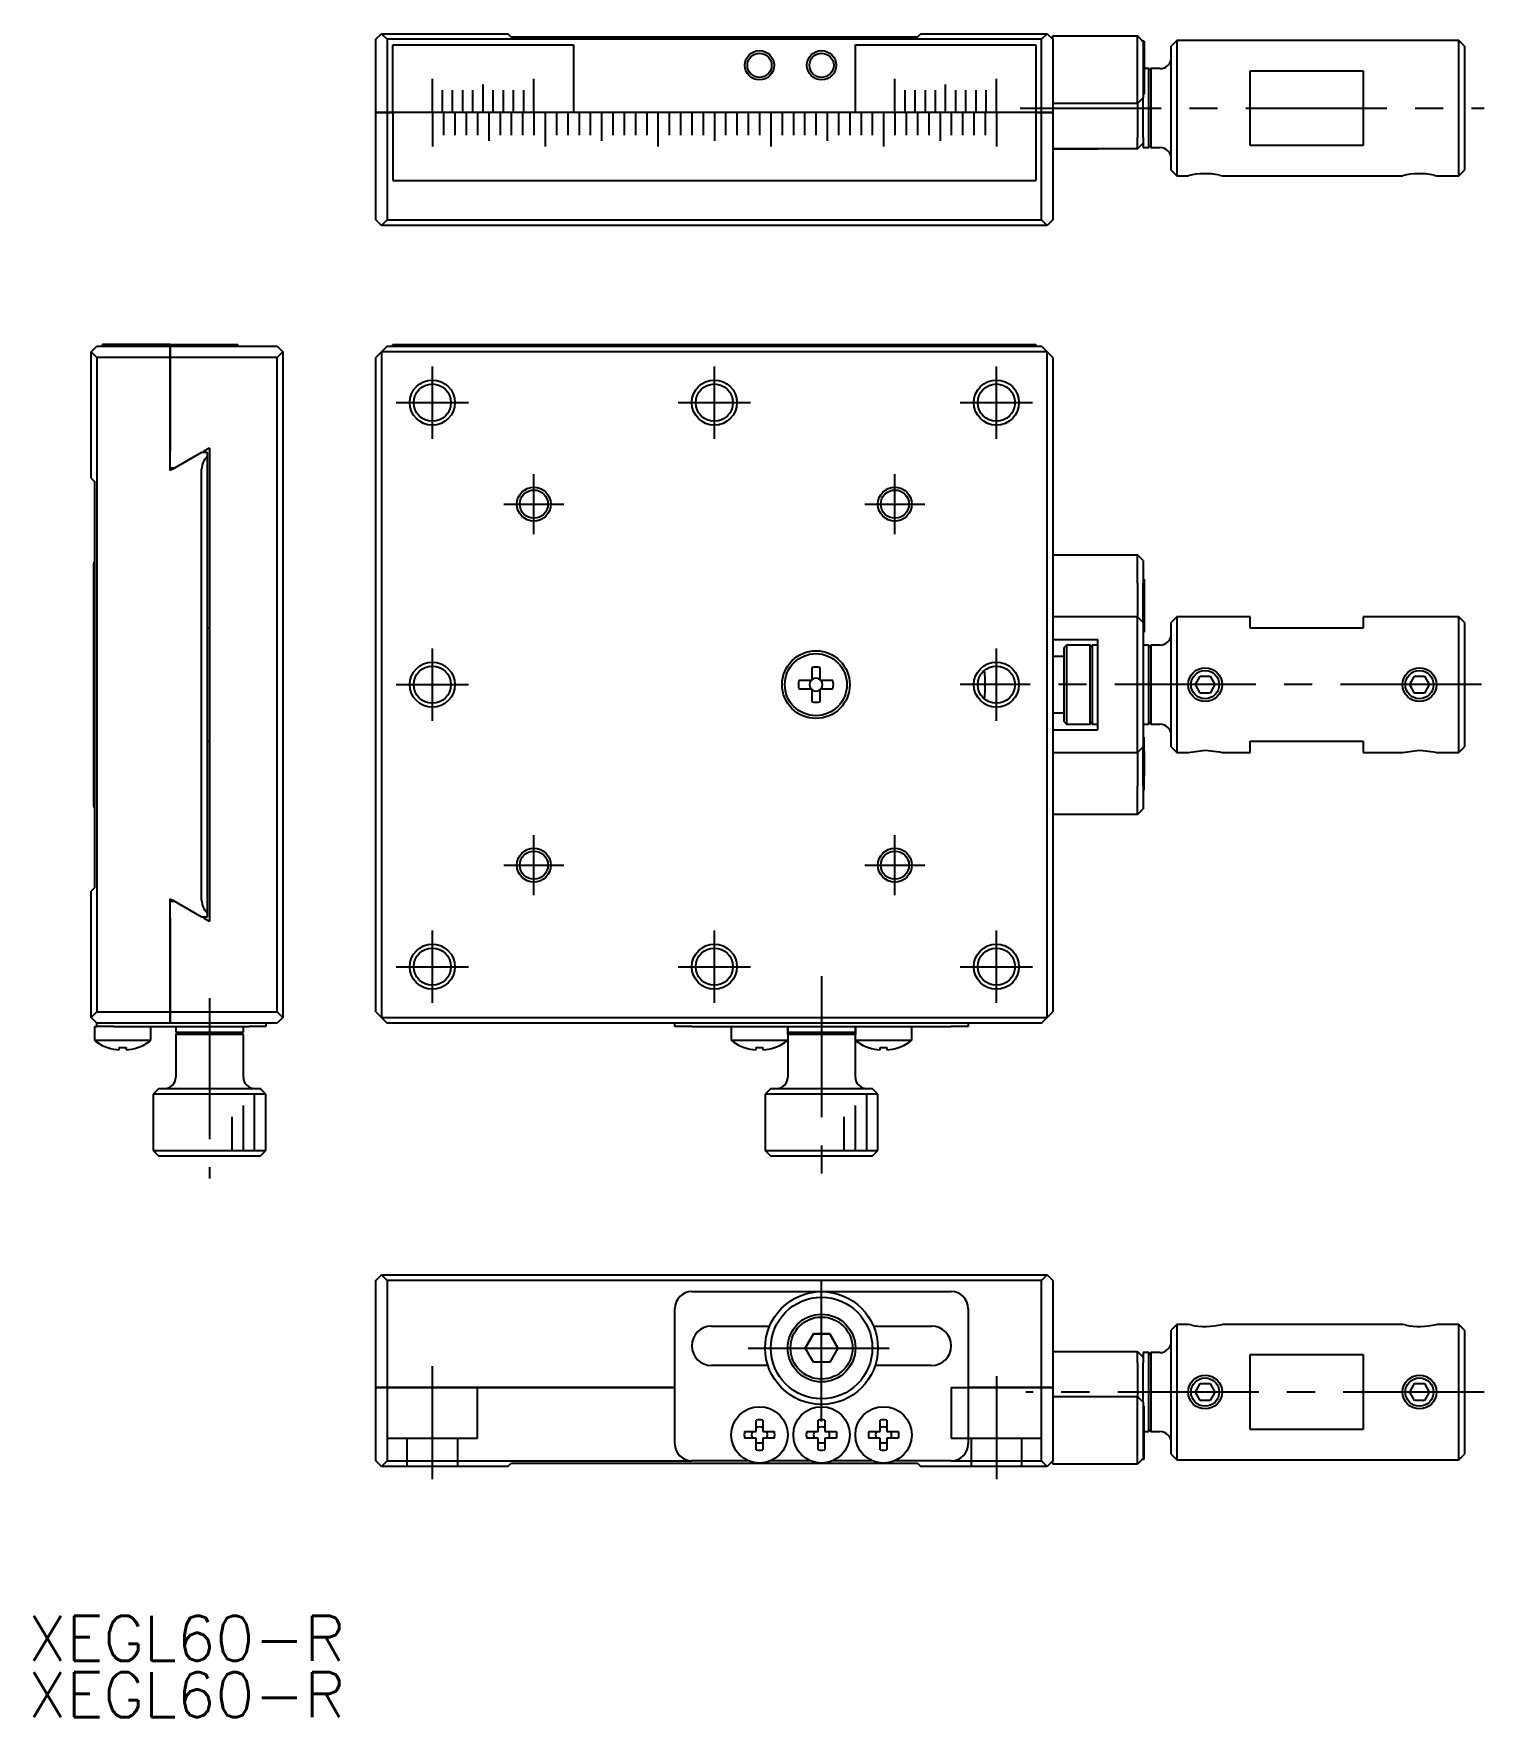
# Model space of a CAD drawing. Extents: x 16 to 273, y -1 to 148.
# Drawn here: x 16.4 to 145, y -0.7 to 148.5 of the extents above; entities that cross this region are included whole.
import ezdxf

# ---------------------------------------------------------------- set-up
doc = ezdxf.new("R2010")
doc.units = 0
doc.header["$LTSCALE"] = 10
doc.linetypes.add('CENTER', pattern=[2, 1.25, -0.25, 0.25, -0.25])
doc.linetypes.add('DASHED', pattern=[3.5, 2, -1.5])
doc.layers.get('0').update_dxf_attribs({"linetype": 'CONTINUOUS'})
doc.layers.add('CENTER', color=1, linetype='CENTER')
doc.styles.get("Standard").update_dxf_attribs({"font": 'txt.shx', "bigfont": '@extfont2.shx'})

msp = doc.modelspace()

# ---------------------------------------------------------------- linework, layer by layer
at = {"color": 7, "linetype": 'CONTINUOUS'}
for p, q in [((46.75, 148), (47.25, 148.5)), ((46.75, 141.5), (46.75, 148)), ((47.25, 148.5), (47.75, 148)), ((47.25, 148.5), (58.45, 148.5)), ((47.75, 148), (47.75, 141.5)), ((105.75, 148), (47.75, 148)), ((58.75, 148.2), (58.45, 148.5)), ((94.75, 148.2), (58.75, 148.2)), ((95.05, 148.5), (94.75, 148.2)), ((95.05, 148.5), (106.25, 148.5)), ((105.75, 148), (106.25, 148.5)), ((105.75, 141.5), (105.75, 148)), ((106.25, 148.5), (106.75, 148)), ((106.75, 148.3), (114.25, 148.3)), ((106.75, 148), (106.75, 148.3)), ((106.75, 148), (106.75, 141.5)), ((114.25, 147.3), (114.25, 148.3)), ((114.75, 147.8), (114.25, 148.3)), ((114.55, 148), (114.7, 147.85)), ((114.85, 147.85), (114.7, 147.85)), ((114.75, 147.8), (114.75, 147.3)), ((114.85, 147.85), (114.85, 143.15)), ((117.75, 147.9), (117.25, 147.4)), ((117.75, 147.9), (117.75, 135.9)), ((142.75, 147.9), (117.75, 147.9)), ((142.75, 135.9), (142.75, 147.9)), ((143.25, 147.4), (142.75, 147.9)), ((48.25, 141.5), (48.25, 147.5)), ((48.25, 147.5), (64.25, 147.5)), ((64.25, 147.5), (64.25, 141.5)), ((89.25, 141.5), (89.25, 147.5)), ((89.25, 147.5), (105.25, 147.5)), ((105.25, 147.5), (105.25, 141.5)), ((114.25, 143.3), (114.25, 147.3)), ((114.75, 147.3), (114.75, 143.3)), ((117.25, 136.4), (117.25, 147.4)), ((143.25, 147.4), (143.25, 136.4)), ((115.25, 145.4), (114.85, 145.4)), ((115.25, 141.9), (115.25, 145.4)), ((115.45, 145.4), (115.25, 145.2)), ((115.25, 138.6), (115.25, 145.2)), ((115.45, 145.4), (115.45, 138.4)), ((116.25, 145.4), (115.45, 145.4)), ((124.25, 145.216625), (134.25, 145.216625)), ((124.25, 138.583375), (124.25, 145.216625)), ((134.25, 145.216625), (134.25, 138.583375)), ((114.25, 142.3), (114.25, 143.3)), ((114.75, 143.3), (114.75, 142.8)), ((114.25, 142.3), (106.75, 142.3)), ((114.75, 142.8), (114.25, 142.3)), ((114.25, 142.3), (114.25, 139.3)), ((114.75, 143.15), (114.85, 143.15)), ((114.75, 139.3), (114.75, 142.8)), ((115.25, 138.4), (115.25, 141.9)), ((46.75, 132), (46.75, 141.5)), ((46.75, 141.5), (47.75, 141.5)), ((47.75, 141.5), (46.75, 141.5)), ((47.75, 141.5), (47.75, 132)), ((48.24, 141.5), (47.75, 141.5)), ((47.75, 141.5), (48.24, 141.5)), ((51.74, 141.5), (48.25, 141.5)), ((51.74, 141.5), (48.25, 141.5)), ((48.25, 141.5), (48.25, 135.5)), ((51.75, 141.5), (51.74, 141.5)), ((51.75, 141.5), (51.74, 141.5)), ((51.76, 141.5), (51.75, 141.5)), ((51.76, 141.5), (51.75, 141.5)), ((52.65, 141.5), (51.76, 141.5)), ((52.64, 141.5), (51.76, 141.5)), ((52.65, 141.5), (52.64, 141.5)), ((52.74, 141.5), (52.65, 141.5)), ((52.66, 141.5), (52.65, 141.5)), ((52.75, 141.5), (52.66, 141.5)), ((52.75, 141.5), (52.74, 141.5)), ((52.76, 141.5), (52.75, 141.5)), ((53.54, 141.5), (52.75, 141.5)), ((53.55, 141.5), (52.76, 141.5)), ((53.55, 141.5), (53.54, 141.5)), ((53.74, 141.5), (53.55, 141.5)), ((53.56, 141.5), (53.55, 141.5)), ((53.75, 141.5), (53.56, 141.5)), ((53.75, 141.5), (53.74, 141.5)), ((53.76, 141.5), (53.75, 141.5)), ((54.44, 141.5), (53.75, 141.5)), ((54.45, 141.5), (53.76, 141.5)), ((54.45, 141.5), (54.44, 141.5)), ((54.74, 141.5), (54.45, 141.5)), ((54.46, 141.5), (54.45, 141.5)), ((54.75, 141.5), (54.46, 141.5)), ((54.75, 141.5), (54.74, 141.5)), ((54.76, 141.5), (54.75, 141.5)), ((55.34, 141.5), (54.75, 141.5)), ((55.35, 141.5), (54.76, 141.5)), ((55.35, 141.5), (55.34, 141.5)), ((55.74, 141.5), (55.35, 141.5)), ((55.36, 141.5), (55.35, 141.5)), ((55.75, 141.5), (55.36, 141.5)), ((55.75, 141.5), (55.74, 141.5)), ((55.76, 141.5), (55.75, 141.5)), ((56.24, 141.5), (55.75, 141.5)), ((56.25, 141.5), (55.76, 141.5)), ((56.25, 141.5), (56.24, 141.5)), ((56.74, 141.5), (56.25, 141.5)), ((56.26, 141.5), (56.25, 141.5)), ((56.75, 141.5), (56.26, 141.5)), ((56.75, 141.5), (56.74, 141.5)), ((56.76, 141.5), (56.75, 141.5)), ((57.14, 141.5), (56.75, 141.5)), ((57.15, 141.5), (56.76, 141.5)), ((57.15, 141.5), (57.14, 141.5)), ((57.74, 141.5), (57.15, 141.5)), ((57.16, 141.5), (57.15, 141.5)), ((57.75, 141.5), (57.16, 141.5)), ((57.75, 141.5), (57.74, 141.5)), ((57.76, 141.5), (57.75, 141.5)), ((58.04, 141.5), (57.75, 141.5)), ((58.05, 141.5), (57.76, 141.5)), ((58.05, 141.5), (58.04, 141.5)), ((58.74, 141.5), (58.05, 141.5)), ((58.06, 141.5), (58.05, 141.5)), ((58.75, 141.5), (58.06, 141.5)), ((58.75, 141.5), (58.74, 141.5)), ((58.76, 141.5), (58.75, 141.5)), ((58.94, 141.5), (58.75, 141.5)), ((58.95, 141.5), (58.76, 141.5)), ((58.95, 141.5), (58.94, 141.5)), ((59.74, 141.5), (58.95, 141.5)), ((58.96, 141.5), (58.95, 141.5)), ((59.75, 141.5), (58.96, 141.5)), ((59.75, 141.5), (59.74, 141.5)), ((59.76, 141.5), (59.75, 141.5)), ((59.84, 141.5), (59.75, 141.5)), ((59.85, 141.5), (59.76, 141.5)), ((59.85, 141.5), (59.84, 141.5)), ((60.74, 141.5), (59.85, 141.5)), ((59.86, 141.5), (59.85, 141.5)), ((60.74, 141.5), (59.86, 141.5)), ((60.75, 141.5), (60.74, 141.5)), ((60.75, 141.5), (60.74, 141.5)), ((60.76, 141.5), (60.75, 141.5)), ((60.76, 141.5), (60.75, 141.5)), ((61.74, 141.5), (60.76, 141.5)), ((61.75, 141.5), (60.76, 141.5)), ((61.75, 141.5), (61.74, 141.5)), ((61.76, 141.5), (61.75, 141.5)), ((62.75, 141.5), (61.75, 141.5)), ((62.74, 141.5), (61.76, 141.5)), ((62.75, 141.5), (62.74, 141.5)), ((62.76, 141.5), (62.75, 141.5)), ((63.75, 141.5), (62.75, 141.5)), ((63.74, 141.5), (62.76, 141.5)), ((63.75, 141.5), (63.74, 141.5)), ((63.76, 141.5), (63.75, 141.5)), ((64.25, 141.5), (63.75, 141.5)), ((64.25, 141.5), (63.76, 141.5)), ((64.26, 141.5), (64.25, 141.5)), ((64.75, 141.5), (64.26, 141.5)), ((65.75, 141.5), (64.75, 141.5)), ((66.75, 141.5), (65.75, 141.5)), ((67.75, 141.5), (66.75, 141.5)), ((68.75, 141.5), (67.75, 141.5)), ((69.75, 141.5), (68.75, 141.5)), ((70.75, 141.5), (69.75, 141.5)), ((71.75, 141.5), (70.75, 141.5)), ((72.75, 141.5), (71.75, 141.5)), ((73.75, 141.5), (72.75, 141.5)), ((74.75, 141.5), (73.75, 141.5)), ((75.75, 141.5), (74.75, 141.5)), ((76.75, 141.5), (75.75, 141.5)), ((77.75, 141.5), (76.75, 141.5)), ((78.75, 141.5), (77.75, 141.5)), ((79.75, 141.5), (78.75, 141.5)), ((80.75, 141.5), (79.75, 141.5)), ((81.75, 141.5), (80.75, 141.5)), ((82.75, 141.5), (81.75, 141.5)), ((83.75, 141.5), (82.75, 141.5)), ((84.75, 141.5), (83.75, 141.5)), ((85.75, 141.5), (84.75, 141.5)), ((86.75, 141.5), (85.75, 141.5)), ((87.75, 141.5), (86.75, 141.5)), ((88.75, 141.5), (87.75, 141.5)), ((89.24, 141.5), (88.75, 141.5)), ((89.25, 141.5), (89.24, 141.5)), ((89.74, 141.5), (89.25, 141.5)), ((89.75, 141.5), (89.25, 141.5)), ((89.75, 141.5), (89.74, 141.5)), ((89.76, 141.5), (89.75, 141.5)), ((90.75, 141.5), (89.75, 141.5)), ((90.74, 141.5), (89.76, 141.5)), ((90.75, 141.5), (90.74, 141.5)), ((90.76, 141.5), (90.75, 141.5)), ((91.75, 141.5), (90.75, 141.5)), ((91.74, 141.5), (90.76, 141.5)), ((91.75, 141.5), (91.74, 141.5)), ((91.76, 141.5), (91.75, 141.5)), ((92.74, 141.5), (91.75, 141.5)), ((92.74, 141.5), (91.76, 141.5)), ((92.75, 141.5), (92.74, 141.5)), ((92.75, 141.5), (92.74, 141.5)), ((92.76, 141.5), (92.75, 141.5)), ((92.76, 141.5), (92.75, 141.5)), ((93.65, 141.5), (92.76, 141.5)), ((93.64, 141.5), (92.76, 141.5)), ((93.65, 141.5), (93.64, 141.5)), ((93.74, 141.5), (93.65, 141.5)), ((93.66, 141.5), (93.65, 141.5)), ((93.75, 141.5), (93.66, 141.5)), ((93.75, 141.5), (93.74, 141.5)), ((93.76, 141.5), (93.75, 141.5)), ((94.54, 141.5), (93.75, 141.5)), ((94.55, 141.5), (93.76, 141.5)), ((94.55, 141.5), (94.54, 141.5)), ((94.74, 141.5), (94.55, 141.5)), ((94.56, 141.5), (94.55, 141.5)), ((94.75, 141.5), (94.56, 141.5)), ((94.75, 141.5), (94.74, 141.5)), ((94.76, 141.5), (94.75, 141.5)), ((95.44, 141.5), (94.75, 141.5)), ((95.45, 141.5), (94.76, 141.5)), ((95.45, 141.5), (95.44, 141.5)), ((95.74, 141.5), (95.45, 141.5)), ((95.46, 141.5), (95.45, 141.5)), ((95.75, 141.5), (95.46, 141.5)), ((95.75, 141.5), (95.74, 141.5)), ((95.76, 141.5), (95.75, 141.5)), ((96.34, 141.5), (95.75, 141.5)), ((96.35, 141.5), (95.76, 141.5)), ((96.35, 141.5), (96.34, 141.5)), ((96.74, 141.5), (96.35, 141.5)), ((96.36, 141.5), (96.35, 141.5)), ((96.75, 141.5), (96.36, 141.5)), ((96.75, 141.5), (96.74, 141.5)), ((96.76, 141.5), (96.75, 141.5)), ((97.24, 141.5), (96.75, 141.5)), ((97.25, 141.5), (96.76, 141.5)), ((97.25, 141.5), (97.24, 141.5)), ((97.74, 141.5), (97.25, 141.5)), ((97.26, 141.5), (97.25, 141.5)), ((97.75, 141.5), (97.26, 141.5)), ((97.75, 141.5), (97.74, 141.5)), ((97.76, 141.5), (97.75, 141.5)), ((98.14, 141.5), (97.75, 141.5)), ((98.15, 141.5), (97.76, 141.5)), ((98.15, 141.5), (98.14, 141.5)), ((98.74, 141.5), (98.15, 141.5)), ((98.16, 141.5), (98.15, 141.5)), ((98.75, 141.5), (98.16, 141.5)), ((98.75, 141.5), (98.74, 141.5)), ((98.76, 141.5), (98.75, 141.5)), ((99.04, 141.5), (98.75, 141.5)), ((99.05, 141.5), (98.76, 141.5)), ((99.05, 141.5), (99.04, 141.5)), ((99.74, 141.5), (99.05, 141.5)), ((99.06, 141.5), (99.05, 141.5)), ((99.75, 141.5), (99.06, 141.5)), ((99.75, 141.5), (99.74, 141.5)), ((99.76, 141.5), (99.75, 141.5)), ((99.94, 141.5), (99.75, 141.5)), ((99.95, 141.5), (99.76, 141.5)), ((99.95, 141.5), (99.94, 141.5)), ((100.74, 141.5), (99.95, 141.5)), ((99.96, 141.5), (99.95, 141.5)), ((100.75, 141.5), (99.96, 141.5)), ((100.75, 141.5), (100.74, 141.5)), ((100.76, 141.5), (100.75, 141.5)), ((100.84, 141.5), (100.75, 141.5)), ((100.85, 141.5), (100.76, 141.5)), ((100.85, 141.5), (100.84, 141.5)), ((101.74, 141.5), (100.85, 141.5)), ((100.86, 141.5), (100.85, 141.5)), ((101.74, 141.5), (100.86, 141.5)), ((101.75, 141.5), (101.74, 141.5)), ((101.75, 141.5), (101.74, 141.5)), ((101.76, 141.5), (101.75, 141.5)), ((101.76, 141.5), (101.75, 141.5)), ((105.25, 141.5), (101.76, 141.5)), ((105.25, 141.5), (101.76, 141.5)), ((105.25, 141.5), (105.25, 135.5)), ((105.75, 141.5), (105.26, 141.5)), ((105.26, 141.5), (105.75, 141.5)), ((105.75, 132), (105.75, 141.5)), ((105.75, 141.5), (106.75, 141.5)), ((106.75, 141.5), (105.75, 141.5)), ((106.75, 141.5), (106.75, 132)), ((114.25, 138.3), (114.25, 139.3)), ((114.25, 138.3), (114.75, 138.8)), ((114.75, 139.3), (114.75, 138.8)), ((114.75, 138.8), (114.75, 138.4)), ((114.25, 138.3), (106.75, 138.3)), ((106.75, 138.3), (110.75, 138.3)), ((114.75, 138.4), (115.25, 138.4)), ((115.25, 138.6), (115.45, 138.4)), ((115.45, 138.4), (116.25, 138.4)), ((134.25, 138.583375), (124.25, 138.583375)), ((117.25, 136.4), (117.75, 135.9)), ((117.75, 135.9), (118.750005, 135.9)), ((118.750005, 135.9), (118.7503, 135.9)), ((118.7503, 135.9), (118.750918, 135.9)), ((121.511219, 135.955197), (121.749995, 135.9)), ((121.749995, 135.9), (137.750005, 135.9)), ((137.750005, 135.9), (137.7503, 135.9)), ((137.7503, 135.9), (137.750918, 135.9)), ((140.511219, 135.955197), (140.749995, 135.9)), ((140.749995, 135.9), (142.75, 135.9)), ((142.75, 135.9), (143.25, 136.4)), ((48.25, 135.5), (105.25, 135.5)), ((47.25, 131.5), (46.75, 132)), ((47.75, 132), (47.25, 131.5)), ((106.25, 131.5), (47.25, 131.5)), ((47.75, 132), (105.75, 132)), ((106.25, 131.5), (105.75, 132)), ((106.75, 132), (106.25, 131.5)), ((22.5, 120.8), (22.5, 120.95)), ((28.5, 120.95), (22.5, 120.95)), ((28.5, 120.8), (28.5, 120.95)), ((28.5, 120.95), (28.5, 120.8)), ((28.5, 120.95), (34.5, 120.95)), ((34.5, 120.8), (34.5, 120.95)), ((48.25, 120.95), (105.25, 120.95)), ((48.25, 120.8), (48.25, 120.95)), ((105.25, 120.95), (105.25, 120.8)), ((21.5, 120.3), (22, 120.8)), ((21.5, 109.1), (21.5, 120.3)), ((22, 119.8), (21.5, 120.3)), ((22, 120.8), (28.5, 120.8)), ((22, 119.8), (22, 61.8)), ((28.5, 119.8), (22, 119.8)), ((28.5, 120.8), (38, 120.8)), ((28.5, 119.8), (28.5, 120.8)), ((28.5, 120.8), (28.5, 119.8)), ((38, 119.8), (28.5, 119.8)), ((28.5, 119.8), (28.5, 111.5)), ((28.5, 111.5), (28.5, 119.8)), ((38, 120.8), (38.5, 120.3)), ((38.5, 120.3), (38, 119.8)), ((38, 61.8), (38, 119.8)), ((38.5, 120.3), (38.5, 61.3)), ((47.25, 120.3), (46.75, 119.8)), ((46.75, 61.8), (46.75, 119.8)), ((47.75, 120.8), (47.25, 120.3)), ((106.25, 120.3), (47.25, 120.3)), ((47.25, 120.3), (47.25, 61.3)), ((47.75, 120.8), (105.75, 120.8)), ((106.25, 120.3), (105.75, 120.8)), ((106.25, 61.3), (106.25, 120.3)), ((106.75, 119.8), (106.25, 120.3)), ((106.75, 119.8), (106.75, 61.8)), ((28.5, 109.7795), (28.5, 111.5)), ((28.708712, 109.9), (31.306788, 111.4)), ((31.30718, 111.4), (31.8, 111.4)), ((31.480385, 111.5), (32, 111.8)), ((31.8, 111.4), (31.8, 111.018034)), ((31.8, 111.018034), (31.8, 70.581966)), ((32, 111.8), (32, 69.8)), ((21.5, 109.1), (21.8, 108.8)), ((28.881917, 110), (28.5, 110)), ((28.708712, 109.9), (28.5, 109.7795)), ((31.3, 71.7), (31.3, 109.9)), ((21.8, 108.8), (21.8, 72.8)), ((106.75, 102.3), (114.25, 102.3)), ((114.25, 101.3), (114.25, 102.3)), ((114.75, 101.8), (114.25, 102.3)), ((114.75, 101.8), (114.75, 101.3)), ((21.7, 101.3), (21.7, 80.3)), ((114.25, 99.8), (114.25, 101.3)), ((114.75, 101.3), (114.75, 99.8)), ((114.85, 100.15), (114.75, 100.15)), ((114.85, 100.15), (114.85, 95.45)), ((114.85, 100.15), (114.85, 95.45)), ((114.25, 99.8), (114.25, 96.8)), ((114.75, 96.3), (114.75, 99.8)), ((114.85, 97.8), (114.85, 98.9)), ((114.85, 98.9), (114.85, 97.8)), ((114.85, 96.7), (114.85, 97.8)), ((114.85, 97.8), (114.85, 96.7)), ((32, 95.8), (31.8, 95.8)), ((114.25, 96.8), (106.75, 96.8)), ((114.25, 95.8), (114.25, 96.8)), ((114.75, 96.3), (114.25, 96.8)), ((114.25, 85.8), (114.25, 95.8)), ((114.75, 96.3), (114.75, 95.8)), ((114.75, 95.8), (114.75, 92.424808)), ((117.75, 96.8), (117.25, 96.3)), ((117.25, 90.8), (117.25, 96.3)), ((117.75, 96.8), (117.75, 90.8)), ((124.25, 96.8), (117.75, 96.8)), ((124.25, 95.8), (124.25, 96.8)), ((134.25, 95.8), (124.25, 95.8)), ((134.25, 96.8), (134.25, 95.8)), ((142.75, 96.8), (134.25, 96.8)), ((142.75, 90.8), (142.75, 96.8)), ((143.25, 96.3), (142.75, 96.8)), ((143.25, 96.3), (143.25, 90.8)), ((106.75, 94.8), (110.75, 94.8)), ((107.95, 94.3), (107.75, 94.1)), ((107.75, 87.5), (107.75, 94.1)), ((107.75, 93.3), (107.75, 94.1)), ((107.95, 94.3), (107.95, 87.3)), ((110.05, 94.3), (107.95, 94.3)), ((110.05, 87.3), (110.05, 94.3)), ((110.25, 94.1), (110.05, 94.3)), ((110.25, 94.3), (110.25, 94.1)), ((110.25, 94.3), (110.25, 87.3)), ((110.75, 94.3), (110.25, 94.3)), ((110.75, 86.8), (110.75, 94.8)), ((114.75, 95.45), (114.85, 95.45)), ((115.25, 94.3), (114.75, 94.3)), ((115.25, 94.1), (115.25, 94.3)), ((115.25, 87.3), (115.25, 94.3)), ((115.45, 94.3), (115.25, 94.1)), ((115.45, 94.3), (115.45, 90.8)), ((116.25, 94.3), (115.45, 94.3)), ((107.75, 93.3), (106.75, 93.3)), ((107.75, 92.8), (107.75, 93.3)), ((107.75, 88.3), (107.75, 93.3)), ((85.38, 91.17), (84.244809, 91.17)), ((85.38, 92.305191), (85.38, 91.17)), ((86.12, 91.17), (86.12, 92.305191)), ((87.255191, 91.17), (86.12, 91.17)), ((100.75, 90.3), (100.75, 91.3)), ((114.75, 92.424808), (114.75, 89.175192)), ((119.383975, 90.8), (119.816987, 91.55)), ((119.816987, 91.55), (120.683013, 91.55)), ((120.683013, 91.55), (121.116025, 90.8)), ((138.383975, 90.8), (138.816987, 91.55)), ((138.816987, 91.55), (139.683013, 91.55)), ((139.683013, 91.55), (140.116025, 90.8)), ((84.244809, 90.43), (85.38, 90.43)), ((85.38, 90.43), (85.38, 89.294809)), ((86.12, 89.294809), (86.12, 90.43)), ((86.12, 90.43), (87.255191, 90.43)), ((115.45, 90.8), (115.45, 87.3)), ((117.25, 85.3), (117.25, 90.8)), ((117.75, 90.8), (117.75, 84.8)), ((119.816987, 90.05), (119.383975, 90.8)), ((120.683013, 90.05), (119.816987, 90.05)), ((121.116025, 90.8), (120.683013, 90.05)), ((138.816987, 90.05), (138.383975, 90.8)), ((139.683013, 90.05), (138.816987, 90.05)), ((140.116025, 90.8), (139.683013, 90.05)), ((142.75, 84.8), (142.75, 90.8)), ((143.25, 90.8), (143.25, 85.3)), ((106.75, 88.3), (107.75, 88.3)), ((107.75, 88.3), (107.75, 88.8)), ((107.75, 87.5), (107.75, 88.3)), ((114.75, 89.175192), (114.75, 85.8)), ((106.75, 86.8), (110.75, 86.8)), ((107.75, 87.5), (107.95, 87.3)), ((107.95, 87.3), (110.05, 87.3)), ((110.05, 87.3), (110.25, 87.5)), ((110.25, 87.5), (110.25, 87.3)), ((110.25, 87.3), (110.75, 87.3)), ((114.75, 87.3), (115.25, 87.3)), ((115.25, 87.3), (115.25, 87.5)), ((115.25, 87.5), (115.45, 87.3)), ((115.45, 87.3), (116.25, 87.3)), ((31.8, 85.8), (32, 85.8)), ((114.25, 84.8), (114.25, 85.8)), ((114.25, 84.8), (114.75, 85.3)), ((114.85, 86.15), (114.75, 86.15)), ((114.75, 85.8), (114.75, 85.3)), ((114.75, 81.8), (114.75, 85.3)), ((114.85, 81.45), (114.85, 86.15)), ((114.85, 81.45), (114.85, 86.15)), ((117.25, 85.3), (117.75, 84.8)), ((124.25, 84.8), (124.25, 85.8)), ((124.25, 85.8), (134.25, 85.8)), ((134.25, 85.8), (134.25, 84.8)), ((142.75, 84.8), (143.25, 85.3)), ((106.75, 84.8), (114.25, 84.8)), ((114.25, 84.8), (114.25, 81.8)), ((114.85, 84.9), (114.85, 83.8)), ((114.85, 83.8), (114.85, 84.9)), ((114.85, 82.7), (114.85, 83.8)), ((114.85, 83.8), (114.85, 82.7)), ((117.75, 84.8), (118.750005, 84.8)), ((118.750005, 84.8), (120.254625, 84.990519)), ((118.750005, 84.8), (118.750219, 84.8)), ((118.750219, 84.8), (118.750466, 84.8)), ((119, 84.8), (119.000501, 84.800104)), ((120.254625, 84.990522), (121.511738, 84.855086)), ((121.511738, 84.855086), (121.749995, 84.8)), ((121.749995, 84.8), (124.25, 84.8)), ((134.25, 84.8), (137.750005, 84.8)), ((137.750005, 84.8), (139.254625, 84.990519)), ((137.750005, 84.8), (137.750219, 84.8)), ((137.750219, 84.8), (137.750466, 84.8)), ((138, 84.8), (138.000501, 84.800104)), ((139.254625, 84.990522), (140.511738, 84.855086)), ((140.511738, 84.855086), (140.749995, 84.8)), ((140.749995, 84.8), (142.75, 84.8)), ((114.25, 80.3), (114.25, 81.8)), ((114.75, 81.8), (114.75, 80.3)), ((114.75, 81.45), (114.85, 81.45)), ((114.25, 79.3), (106.75, 79.3)), ((114.25, 79.3), (114.25, 80.3)), ((114.25, 79.3), (114.75, 79.8)), ((114.75, 80.3), (114.75, 79.8)), ((21.8, 72.8), (21.5, 72.5)), ((21.5, 61.3), (21.5, 72.5)), ((28.5, 71.8205), (28.708712, 71.7)), ((28.5, 70.1), (28.5, 71.8205)), ((31.306788, 70.2), (28.708712, 71.7)), ((28.5, 71.6), (28.881917, 71.6)), ((31.8, 70.2), (31.30718, 70.2)), ((31.8, 70.581966), (31.8, 70.2)), ((28.5, 70.1), (28.5, 61.8)), ((28.5, 61.8), (28.5, 70.1)), ((32, 69.8), (31.480385, 70.1)), ((21.5, 61.3), (22, 61.8)), ((22, 60.8), (21.5, 61.3)), ((22, 61.8), (28.5, 61.8)), ((28.5, 61.8), (38, 61.8)), ((28.5, 60.8), (28.5, 61.8)), ((28.5, 61.8), (28.5, 60.8)), ((38, 61.8), (38.5, 61.3)), ((38.5, 61.3), (38, 60.8)), ((46.75, 61.8), (47.25, 61.3)), ((47.25, 61.3), (106.25, 61.3)), ((47.25, 61.3), (47.75, 60.8)), ((105.75, 60.8), (106.25, 61.3)), ((106.25, 61.3), (106.75, 61.8)), ((21.8, 60.5), (22, 60.5)), ((21.8, 60.5), (21.8, 59.277501)), ((22, 60.5), (22, 60.8)), ((28.5, 60.8), (22, 60.8)), ((23.5, 60.5), (22, 60.5)), ((23.5, 60.5), (35.5, 60.5)), ((26.8, 59.277501), (26.8, 60.5)), ((38, 60.8), (28.5, 60.8)), ((29, 60.5), (29, 60)), ((29, 60), (29.006467, 60)), ((29.2, 60), (29, 59.8)), ((35, 59.8), (29, 59.8)), ((29, 59.8), (29, 56)), ((29.006467, 60), (35, 60)), ((29.2, 60), (34.8, 60)), ((35, 59.8), (34.8, 60)), ((35, 60), (35, 60.5)), ((35, 56), (35, 59.8)), ((37, 60.5), (35.5, 60.5)), ((37, 60.8), (37, 60.5)), ((105.75, 60.8), (47.75, 60.8)), ((73.25, 60.5), (73.25, 60.8)), ((74.75, 60.5), (73.25, 60.5)), ((74.75, 60.5), (97.75, 60.5)), ((78.25, 60.5), (78.25, 59.277501)), ((83.25, 60), (83.25, 60.5)), ((83.25, 60.5), (83.25, 60)), ((83.25, 60), (89.25, 60)), ((83.25, 59.8), (83.25, 60)), ((83.45, 60), (83.25, 59.8)), ((86.25, 59.8), (83.25, 59.8)), ((83.25, 59.8), (83.25, 56)), ((89.25, 59.8), (86.25, 59.8)), ((89.25, 59.8), (89.05, 60)), ((89.25, 60.5), (89.25, 60)), ((89.25, 60), (89.25, 60.5)), ((89.25, 60), (89.25, 59.8)), ((89.25, 56), (89.25, 59.8)), ((94.25, 59.277501), (94.25, 60.5)), ((99.25, 60.5), (97.75, 60.5)), ((99.25, 60.8), (99.25, 60.5)), ((21.8, 59.277501), (24.3, 59.277501)), ((22.95, 58.634698), (22.983755, 58.634698)), ((24, 58.634698), (24.6, 58.634698)), ((24, 58.422564), (24, 58.634698)), ((24.3, 59.277501), (26.8, 59.277501)), ((24.6, 58.634698), (24.6, 58.422564)), ((25.616245, 58.634698), (25.65, 58.634698)), ((78.25, 59.277501), (83.25, 59.277501)), ((79.4, 58.634698), (79.433755, 58.634698)), ((80.45, 58.634698), (81.05, 58.634698)), ((80.45, 58.422564), (80.45, 58.634698)), ((81.05, 58.634698), (81.05, 58.422564)), ((82.066245, 58.634698), (82.1, 58.634698)), ((89.25, 59.277501), (94.25, 59.277501)), ((90.4, 58.634698), (90.433755, 58.634698)), ((91.45, 58.634698), (92.05, 58.634698)), ((91.45, 58.422564), (91.45, 58.634698)), ((92.05, 58.634698), (92.05, 58.422564)), ((93.066245, 58.634698), (93.1, 58.634698)), ((27.5, 55), (27, 54.5)), ((37, 54.5), (27, 54.5)), ((27, 54.5), (27, 49.5)), ((27.5, 55), (36.5, 55)), ((37, 54.5), (36.5, 55)), ((37, 49.5), (37, 54.5)), ((81.75, 55), (81.25, 54.5)), ((86.25, 54.5), (81.25, 54.5)), ((81.25, 54.5), (81.25, 49.5)), ((81.75, 55), (86.25, 55)), ((86.25, 55), (90.75, 55)), ((91.25, 54.5), (86.25, 54.5)), ((91.25, 54.5), (90.75, 55)), ((91.25, 49.5), (91.25, 54.5)), ((27, 49.5), (37, 49.5)), ((27, 49.5), (27.5, 49)), ((36.5, 49), (37, 49.5)), ((81.25, 49.5), (91.25, 49.5)), ((81.25, 49.5), (81.75, 49)), ((90.75, 49), (91.25, 49.5)), ((36.5, 49), (27.5, 49)), ((90.75, 49), (81.75, 49)), ((46.75, 38), (47.25, 38.5)), ((46.75, 28.5), (46.75, 38)), ((47.25, 38.5), (47.75, 38)), ((47.25, 38.5), (106.25, 38.5)), ((105.75, 38), (47.75, 38)), ((47.75, 38), (47.75, 28.5)), ((105.75, 38), (106.25, 38.5)), ((105.75, 28.5), (105.75, 38)), ((106.25, 38.5), (106.75, 38)), ((106.75, 38), (106.75, 28.5)), ((74.75, 37), (86.25, 37)), ((86.25, 37), (97.75, 37)), ((73.25, 23.5), (73.25, 35.5)), ((99.25, 35.5), (99.25, 23.5)), ((76.5, 33.95), (81.645926, 33.95)), ((84.806624, 32), (85.528312, 33.25)), ((85.528312, 33.25), (84.806624, 32)), ((85.528312, 33.25), (86.971688, 33.25)), ((86.971688, 33.25), (85.528312, 33.25)), ((86.971688, 33.25), (87.693376, 32)), ((87.693376, 32), (86.971688, 33.25)), ((90.854074, 33.95), (96, 33.95)), ((117.75, 34.1), (117.25, 33.6)), ((117.25, 22.6), (117.25, 33.6)), ((117.75, 34.1), (117.75, 22.1)), ((118.7503, 34.1), (117.75, 34.1)), ((118.988217, 34.044923), (118.750005, 34.1)), ((118.750918, 34.1), (118.7503, 34.1)), ((137.7503, 34.1), (121.749995, 34.1)), ((137.988217, 34.044923), (137.750005, 34.1)), ((137.750918, 34.1), (137.7503, 34.1)), ((142.75, 34.1), (140.749995, 34.1)), ((142.75, 22.1), (142.75, 34.1)), ((143.25, 33.6), (142.75, 34.1)), ((143.25, 33.6), (143.25, 22.6)), ((85.528312, 30.75), (84.806624, 32)), ((87.693376, 32), (86.971688, 30.75)), ((106.75, 31.7), (114.25, 31.7)), ((114.25, 30.7), (114.25, 31.7)), ((114.25, 31.7), (114.75, 31.2)), ((115.25, 31.6), (114.75, 31.6)), ((114.75, 31.6), (114.75, 31.2)), ((115.25, 24.6), (115.25, 31.6)), ((115.45, 31.6), (115.25, 31.4)), ((115.25, 24.8), (115.25, 31.4)), ((115.45, 31.6), (115.45, 24.6)), ((116.25, 31.6), (115.45, 31.6)), ((124.25, 31.416625), (134.25, 31.416625)), ((124.25, 24.783375), (124.25, 31.416625)), ((134.25, 31.416625), (134.25, 24.783375)), ((81.496317, 30.45), (76.5, 30.45)), ((86.971688, 30.75), (85.528312, 30.75)), ((96, 30.45), (91.003683, 30.45)), ((114.25, 30.7), (114.25, 27.7)), ((114.75, 31.2), (114.75, 30.7)), ((114.75, 27.2), (114.75, 30.7)), ((47.75, 28.5), (46.75, 28.5)), ((46.75, 22), (46.75, 28.5)), ((46.75, 28.5), (47.75, 28.5)), ((47.75, 28.5), (73.25, 28.5)), ((47.75, 28.5), (47.75, 22)), ((73.25, 28.5), (47.75, 28.5)), ((105.75, 28.5), (99.25, 28.5)), ((99.25, 28.5), (105.75, 28.5)), ((106.75, 28.5), (105.75, 28.5)), ((105.75, 22), (105.75, 28.5)), ((105.75, 28.5), (106.75, 28.5)), ((106.75, 28.5), (106.75, 22)), ((119.383975, 28.1), (119.816987, 28.85)), ((119.816987, 28.85), (120.683013, 28.85)), ((120.683013, 28.85), (121.116025, 28.1)), ((138.383975, 28.1), (138.816987, 28.85)), ((138.816987, 28.85), (139.683013, 28.85)), ((139.683013, 28.85), (140.116025, 28.1)), ((106.75, 27.7), (114.25, 27.7)), ((114.25, 26.7), (114.25, 27.7)), ((114.25, 27.7), (114.75, 27.2)), ((114.75, 27.2), (114.75, 26.7)), ((119.816987, 27.35), (119.383975, 28.1)), ((120.683013, 27.35), (119.816987, 27.35)), ((121.116025, 28.1), (120.683013, 27.35)), ((138.816987, 27.35), (138.383975, 28.1)), ((139.683013, 27.35), (138.816987, 27.35)), ((140.116025, 28.1), (139.683013, 27.35)), ((80.45, 24.6), (80.45, 25.616245)), ((81.05, 25.616245), (81.05, 24.6)), ((85.95, 24.6), (85.95, 25.616245)), ((86.55, 25.616245), (86.55, 24.6)), ((91.45, 24.6), (91.45, 25.616245)), ((92.05, 25.616245), (92.05, 24.6)), ((114.25, 22.7), (114.25, 26.7)), ((114.85, 26.85), (114.75, 26.85)), ((114.75, 26.7), (114.75, 22.7)), ((114.85, 22.15), (114.85, 26.85)), ((79.433755, 24.6), (80.45, 24.6)), ((80.45, 24), (79.433755, 24)), ((80.45, 22.983755), (80.45, 24)), ((81.05, 24.6), (82.066245, 24.6)), ((81.05, 24), (81.05, 22.983755)), ((82.066245, 24), (81.05, 24)), ((84.933755, 24.6), (85.95, 24.6)), ((85.95, 24), (84.933755, 24)), ((85.95, 22.983755), (85.95, 24)), ((86.55, 24.6), (87.566245, 24.6)), ((87.566245, 24), (86.55, 24)), ((86.55, 24), (86.55, 22.983755)), ((90.433755, 24.6), (91.45, 24.6)), ((91.45, 24), (90.433755, 24)), ((91.45, 22.983755), (91.45, 24)), ((92.05, 24.6), (93.066245, 24.6)), ((93.066245, 24), (92.05, 24)), ((92.05, 24), (92.05, 22.983755)), ((114.85, 24.6), (115.25, 24.6)), ((115.25, 24.8), (115.45, 24.6)), ((115.45, 24.6), (116.25, 24.6)), ((134.25, 24.783375), (124.25, 24.783375)), ((114.25, 21.7), (114.25, 22.7)), ((114.75, 22.7), (114.75, 22.2)), ((117.25, 22.6), (117.75, 22.1)), ((142.75, 22.1), (143.25, 22.6)), ((47.25, 21.5), (46.75, 22)), ((47.75, 22), (47.25, 21.5)), ((58.45, 21.5), (47.25, 21.5)), ((47.75, 22), (74.75, 22)), ((58.45, 21.5), (58.75, 21.8)), ((58.75, 21.8), (80.75, 21.8)), ((79.770204, 22), (74.75, 22)), ((80.75, 21.8), (86.25, 21.8)), ((85.270204, 22), (81.729796, 22)), ((86.25, 21.8), (91.75, 21.8)), ((90.770204, 22), (87.229796, 22)), ((91.75, 21.8), (94.75, 21.8)), ((97.75, 22), (92.729796, 22)), ((94.75, 21.8), (95.05, 21.5)), ((106.25, 21.5), (95.05, 21.5)), ((97.75, 22), (105.75, 22)), ((106.25, 21.5), (105.75, 22)), ((106.75, 22), (106.25, 21.5)), ((106.75, 21.7), (106.75, 22)), ((114.25, 21.7), (106.75, 21.7)), ((114.75, 22.2), (114.25, 21.7)), ((114.7, 22.15), (114.85, 22.15)), ((117.75, 22.1), (142.75, 22.1))]:
    msp.add_line(p, q, dxfattribs=at)
at = {"color": 3, "linetype": 'CONTINUOUS'}
for p, q in [((51.75, 144), (51.75, 144.5)), ((51.75, 143.5), (51.75, 144)), ((51.75, 141.5), (51.75, 143.5)), ((52.65, 141.5), (52.65, 143.5)), ((53.55, 141.5), (53.55, 143.5)), ((54.45, 141.5), (54.45, 143.5)), ((55.35, 141.5), (55.35, 143.5)), ((56.25, 143.5), (56.25, 144)), ((56.25, 141.5), (56.25, 143.5)), ((57.15, 141.5), (57.15, 143.5)), ((58.05, 141.5), (58.05, 143.5)), ((58.95, 141.5), (58.95, 143.5)), ((59.85, 141.5), (59.85, 143.5)), ((60.75, 144), (60.75, 144.5)), ((60.75, 143.5), (60.75, 144)), ((60.75, 141.5), (60.75, 143.5)), ((92.75, 144), (92.75, 144.5)), ((92.75, 143.5), (92.75, 144)), ((92.75, 141.5), (92.75, 143.5)), ((93.65, 141.5), (93.65, 143.5)), ((94.55, 141.5), (94.55, 143.5)), ((95.45, 141.5), (95.45, 143.5)), ((96.35, 141.5), (96.35, 143.5)), ((97.25, 143.5), (97.25, 144)), ((97.25, 141.5), (97.25, 143.5)), ((98.15, 141.5), (98.15, 143.5)), ((99.05, 141.5), (99.05, 143.5)), ((99.95, 141.5), (99.95, 143.5)), ((100.85, 141.5), (100.85, 143.5)), ((101.75, 144), (101.75, 144.5)), ((101.75, 143.5), (101.75, 144)), ((101.75, 141.5), (101.75, 143.5)), ((51.75, 141.5), (51.75, 139.5)), ((52.75, 141.5), (52.75, 139.5)), ((53.75, 141.5), (53.75, 139.5)), ((54.75, 141.5), (54.75, 139.5)), ((55.75, 141.5), (55.75, 139.5)), ((56.75, 141.5), (56.75, 139.5)), ((57.75, 141.5), (57.75, 139.5)), ((58.75, 141.5), (58.75, 139.5)), ((59.75, 141.5), (59.75, 139.5)), ((60.75, 141.5), (60.75, 139.5)), ((61.75, 141.5), (61.75, 139.5)), ((62.75, 141.5), (62.75, 139.5)), ((63.75, 141.5), (63.75, 139.5)), ((64.75, 141.5), (64.75, 139.5)), ((65.75, 141.5), (65.75, 139.5)), ((66.75, 141.5), (66.75, 139.5)), ((67.75, 141.5), (67.75, 139.5)), ((68.75, 141.5), (68.75, 139.5)), ((69.75, 141.5), (69.75, 139.5)), ((70.75, 141.5), (70.75, 139.5)), ((71.75, 141.5), (71.75, 139.5)), ((72.75, 141.5), (72.75, 139.5)), ((73.75, 141.5), (73.75, 139.5)), ((74.75, 141.5), (74.75, 139.5)), ((75.75, 141.5), (75.75, 139.5)), ((76.75, 141.5), (76.75, 139.5)), ((77.75, 141.5), (77.75, 139.5)), ((78.75, 141.5), (78.75, 139.5)), ((79.75, 141.5), (79.75, 139.5)), ((80.75, 141.5), (80.75, 139.5)), ((81.75, 141.5), (81.75, 139.5)), ((82.75, 141.5), (82.75, 139.5)), ((83.75, 141.5), (83.75, 139.5)), ((84.75, 141.5), (84.75, 139.5)), ((85.75, 141.5), (85.75, 139.5)), ((86.75, 141.5), (86.75, 139.5)), ((87.75, 141.5), (87.75, 139.5)), ((88.75, 141.5), (88.75, 139.5)), ((89.75, 141.5), (89.75, 139.5)), ((90.75, 141.5), (90.75, 139.5)), ((91.75, 141.5), (91.75, 139.5)), ((92.75, 141.5), (92.75, 139.5)), ((93.75, 141.5), (93.75, 139.5)), ((94.75, 141.5), (94.75, 139.5)), ((95.75, 141.5), (95.75, 139.5)), ((96.75, 141.5), (96.75, 139.5)), ((97.75, 141.5), (97.75, 139.5)), ((98.75, 141.5), (98.75, 139.5)), ((99.75, 141.5), (99.75, 139.5)), ((100.75, 141.5), (100.75, 139.5)), ((101.75, 141.5), (101.75, 139.5)), ((51.75, 139.5), (51.75, 139)), ((51.75, 139), (51.75, 138.5)), ((56.75, 139.5), (56.75, 139)), ((61.75, 139.5), (61.75, 139)), ((61.75, 139), (61.75, 138.5)), ((66.75, 139.5), (66.75, 139)), ((71.75, 139.5), (71.75, 139)), ((71.75, 139), (71.75, 138.5)), ((76.75, 139.5), (76.75, 139)), ((81.75, 139.5), (81.75, 139)), ((81.75, 139), (81.75, 138.5)), ((86.75, 139.5), (86.75, 139)), ((91.75, 139.5), (91.75, 139)), ((91.75, 139), (91.75, 138.5)), ((96.75, 139.5), (96.75, 139)), ((101.75, 139.5), (101.75, 139)), ((101.75, 139), (101.75, 138.5)), ((36, 49.5), (36, 54.5)), ((90.25, 49.5), (90.25, 54.5)), ((34, 49.5), (34, 52.5)), ((35, 49.5), (35, 53.5)), ((88.25, 49.5), (88.25, 52.5)), ((89.25, 49.5), (89.25, 53.5))]:
    msp.add_line(p, q, dxfattribs=at)
at = {"color": 3, "linetype": 'DASHED'}
for p, q in [((55.75, 24), (55.75, 28.5)), ((97.75, 28.5), (97.75, 24)), ((97.75, 28.5), (99.25, 28.5)), ((47.75, 24), (55.75, 24)), ((49.5, 24), (49.5, 21.5)), ((54, 21.5), (54, 24)), ((97.75, 24), (105.75, 24)), ((99.5, 24), (99.5, 21.5)), ((104, 21.5), (104, 24))]:
    msp.add_line(p, q, dxfattribs=at)
at = {"color": 3, "linetype": 'CONTINUOUS'}
for centre, radius in [((80.75, 145.7), 1.3), ((86.25, 145.7), 1.3), ((51.75, 115.8), 2), ((76.75, 115.8), 2), ((101.75, 115.8), 2), ((60.75, 106.8), 1.5), ((92.75, 106.8), 1.5), ((51.75, 90.8), 2), ((101.75, 90.8), 2), ((120.250064, 90.80051), 1.499937), ((139.250064, 90.80051), 1.499937), ((60.75, 74.8), 1.5), ((92.75, 74.8), 1.5), ((51.75, 65.8), 2), ((76.75, 65.8), 2), ((101.75, 65.8), 2), ((120.250511, 28.099936), 1.499936), ((139.250511, 28.099936), 1.499936)]:
    msp.add_circle(centre, radius, dxfattribs=at)
at = {"color": 7, "linetype": 'CONTINUOUS'}
for centre, radius in [((80.75, 145.7), 1.075), ((86.25, 145.7), 1.075), ((51.75, 115.8), 1.65), ((76.75, 115.8), 1.65), ((101.75, 115.8), 1.65), ((60.75, 106.8), 1.25), ((92.75, 106.8), 1.25), ((85.75, 90.8), 3), ((85.75, 90.8), 2.75), ((51.75, 90.8), 1.65), ((101.75, 90.8), 1.65), ((120.25, 90.800006), 1.25), ((139.25, 90.800006), 1.25), ((60.75, 74.8), 1.25), ((92.75, 74.8), 1.25), ((51.75, 65.8), 1.65), ((76.75, 65.8), 1.65), ((101.75, 65.8), 1.65), ((86.25, 32), 5), ((86.25, 32), 4.5), ((86.25, 32), 3), ((86.25, 32), 2.75), ((120.249946, 28.099999), 1.250001), ((139.249946, 28.099999), 1.250001), ((80.75, 24.3), 2.5), ((86.25, 24.3), 2.5), ((91.75, 24.3), 2.5)]:
    msp.add_circle(centre, radius, dxfattribs=at)
for centre, radius, start, end in [((116.25, 146.4), 1, 270, 0), ((116.25, 137.4), 1, 0, 90), ((120.246818, 130.114401), 5.976086, 77.785223, 104.505151), ((139.246818, 130.114401), 5.976086, 77.785223, 104.505151), ((32.8, 109.9), 1.5, 131.810315, 180), ((22.7, 101.3), 1, 154.158067, 180), ((116.25, 95.3), 1, 270, 0), ((85.75, 90.8), 1.55, 166.189603, 193.810397), ((85.75, 90.8), 0.574535, 139.909315, 220.090685), ((85.75, 90.8), 1.55, 76.189603, 103.810397), ((85.75, 90.8), 0.574535, 49.909315, 130.090685), ((85.75, 90.8), 0.574535, 319.909315, 40.090685), ((85.75, 90.8), 1.55, 346.189603, 13.810397), ((95.75, 91.3), 5, 0, 8.805167), ((85.75, 90.8), 0.574535, 229.909315, 310.090685), ((95.75, 90.3), 5, 351.194833, 0), ((85.75, 90.8), 1.55, 256.189603, 283.810397), ((116.25, 86.3), 1, 0, 90), ((22.7, 80.3), 1, 180, 205.841933), ((32.8, 71.7), 1.5, 180, 228.189685), ((24.3, 62.4), 4, 231.317813, 250.275366), ((24.3, 62.4), 3.988734, 250.731797, 265.686606), ((24.3, 62.4), 3.988734, 274.313394, 289.268203), ((24.3, 62.4), 4, 289.724634, 308.682187), ((80.75, 62.4), 4, 231.317813, 250.275366), ((80.75, 62.4), 3.988734, 250.731797, 265.686606), ((80.75, 62.4), 3.988734, 274.313394, 289.268203), ((80.75, 62.4), 4, 289.724634, 308.682187), ((91.75, 62.4), 4, 231.317813, 250.275366), ((91.75, 62.4), 3.988734, 250.731797, 265.686606), ((91.75, 62.4), 3.988734, 274.313394, 289.268203), ((91.75, 62.4), 4, 289.724634, 308.682187), ((28, 56), 1, 270, 0), ((36, 56), 1, 180, 270), ((82.25, 56), 1, 270, 0), ((90.25, 56), 1, 180, 270), ((74.75, 35.5), 1.5, 90, 180), ((97.75, 35.5), 1.5, 0, 90), ((76.5, 32.2), 1.75, 90, 270), ((96, 32.2), 1.75, 270, 90), ((120.253114, 39.888778), 5.979181, 257.786782, 284.498157), ((139.253114, 39.888778), 5.979181, 257.786782, 284.498157), ((116.25, 32.6), 1, 270, 0), ((80.75, 24.3), 1.35, 77.160412, 102.839588), ((86.25, 24.3), 1.35, 77.160412, 102.839588), ((91.75, 24.3), 1.35, 77.160412, 102.839588), ((80.75, 24.3), 1.35, 167.160412, 192.839588), ((80.75, 24.3), 0.708484, 154.948092, 205.051908), ((80.75, 24.3), 0.708484, 64.948092, 115.051908), ((80.75, 24.3), 0.708484, 334.948092, 25.051908), ((80.75, 24.3), 1.35, 347.160412, 12.839588), ((86.25, 24.3), 1.35, 167.160412, 192.839588), ((86.25, 24.3), 0.708484, 154.948092, 205.051908), ((86.25, 24.3), 0.708484, 64.948092, 115.051908), ((86.25, 24.3), 0.708484, 334.948092, 25.051908), ((86.25, 24.3), 1.35, 347.160412, 12.839588), ((91.75, 24.3), 1.35, 167.160412, 192.839588), ((91.75, 24.3), 0.708484, 154.948092, 205.051908), ((91.75, 24.3), 0.708484, 64.948092, 115.051908), ((91.75, 24.3), 0.708484, 334.948092, 25.051908), ((91.75, 24.3), 1.35, 347.160412, 12.839588), ((116.25, 23.6), 1, 0, 90), ((74.75, 23.5), 1.5, 180, 270), ((80.75, 24.3), 0.708484, 244.948092, 295.051908), ((80.75, 24.3), 1.35, 257.160412, 282.839588), ((86.25, 24.3), 0.708484, 244.948092, 295.051908), ((86.25, 24.3), 1.35, 257.160412, 282.839588), ((91.75, 24.3), 0.708484, 244.948092, 295.051908), ((91.75, 24.3), 1.35, 257.160412, 282.839588), ((97.75, 23.5), 1.5, 270, 0)]:
    msp.add_arc(centre, radius, start, end, dxfattribs=at)
at = {"color": 3, "linetype": 'CONTINUOUS'}
msp.add_arc((120.25, 28.1), 1.25, 180, 182.899198, dxfattribs=at)
at = {"layer": 'CENTER', "color": 1, "linetype": 'CENTER'}
for p, q in [((103.86, 141.9), (145, 141.9)), ((51.75, 112.6), (51.75, 119)), ((76.75, 112.6), (76.75, 119)), ((101.75, 112.6), (101.75, 119)), ((48.55, 115.8), (54.95, 115.8)), ((73.55, 115.8), (79.95, 115.8)), ((98.55, 115.8), (104.95, 115.8)), ((60.75, 104.15), (60.75, 109.45)), ((92.75, 104.15), (92.75, 109.45)), ((58.1, 106.8), (63.4, 106.8)), ((90.1, 106.8), (95.4, 106.8)), ((51.75, 87.6), (51.75, 94)), ((101.75, 87.6), (101.75, 94)), ((48.55, 90.8), (54.95, 90.8)), ((144.75, 90.8), (98.55, 90.8)), ((60.75, 72.15), (60.75, 77.45)), ((92.75, 72.15), (92.75, 77.45)), ((58.1, 74.8), (63.4, 74.8)), ((90.1, 74.8), (95.4, 74.8)), ((51.75, 62.6), (51.75, 69)), ((76.75, 62.6), (76.75, 69)), ((101.75, 62.6), (101.75, 69)), ((48.55, 65.8), (54.95, 65.8)), ((73.55, 65.8), (79.95, 65.8)), ((98.55, 65.8), (104.95, 65.8)), ((86.25, 64.96), (86.25, 47.18)), ((32, 63.02), (32, 47.02)), ((86.25, 25.5), (86.25, 38.5)), ((79.75, 32), (92.75, 32)), ((51.75, 20.375), (51.75, 30.39)), ((101.75, 29.51), (101.75, 20.375)), ((145, 28.1), (104.36, 28.1))]:
    msp.add_line(p, q, dxfattribs=at)

# ---------------------------------------------------------------- texts
at = {"color": 7}
for p in [(15.896526, 4.269405), (15.896526, -0.730595)]:
    msp.add_text('XEGL60-R', height=4, dxfattribs=at).set_placement(p)

doc.saveas('drawing.dxf')
